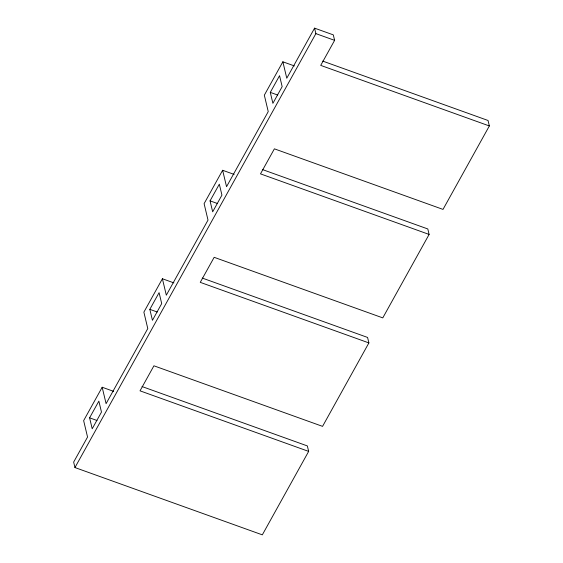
<?xml version="1.0" encoding="UTF-8"?>
<svg xmlns="http://www.w3.org/2000/svg" width="563" height="563" viewBox="0 0 563 563"><rect width="100%" height="100%" fill="white"/><g stroke="black" fill="none" stroke-linecap="round" stroke-linejoin="round"><path stroke-width="0.84" d="M113.677 391.376L102.177 387.245L83.641 420.624L87.554 437.05L73.654 462.082L74.956 467.557L262.323 534.85L308.658 451.399L307.349 445.924L142.031 386.549M173.911 282.893L162.404 278.762L143.875 312.141L147.787 328.567L106.09 403.664L102.177 387.245M234.138 174.41L222.631 170.279L204.102 203.658L208.014 220.084L166.317 295.188L162.404 278.762M294.365 65.927L282.865 61.796L264.329 95.175L268.241 111.601L226.544 186.705L222.631 170.279M89.594 417.83L98.863 401.137L101.474 412.088L92.205 428.774L89.594 417.83L96.991 420.484M149.828 309.347L159.09 292.654L161.701 303.605L152.432 320.298L149.828 309.347L157.225 312.001M210.055 200.864L219.324 184.171L221.935 195.122L212.666 211.815L210.055 200.864L217.452 203.517M270.289 92.381L279.551 75.688L282.162 86.639L272.893 103.332L270.289 92.381L277.686 95.034M308.658 451.399L140.025 390.835L153.924 365.802L322.557 426.367L368.885 342.916L200.259 282.352L214.158 257.319L382.784 317.884L429.112 234.433L260.486 173.868L274.385 148.836L443.011 209.401L489.346 125.95L320.713 65.385L334.612 40.353L333.31 34.878L314.576 28.15L286.778 78.222L282.865 61.796M74.956 467.557L315.878 33.625L314.576 28.15M315.878 33.625L334.612 40.353M322.719 61.1L488.044 120.482L489.346 125.95M262.492 169.583L427.81 228.958L429.112 234.433M202.258 278.066L367.583 337.441L368.885 342.916"/></g></svg>
